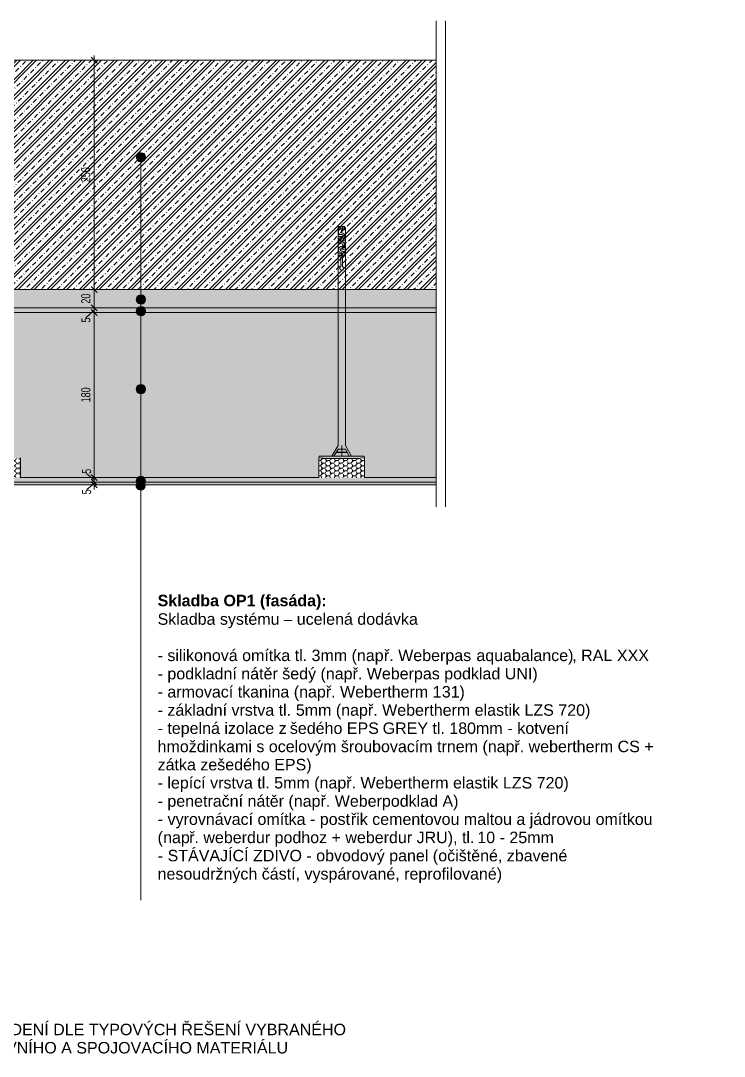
# Model space of a CAD drawing. Header units: millimetres. Extents: x 3821 to 11066, y 2483 to 4339.
# Drawn here: x 4663 to 5430, y 2565 to 3694 of the extents above; entities that cross this region are included whole.
import ezdxf

# ---------------------------------------------------------------- set-up
doc = ezdxf.new("R2010")
doc.units = ezdxf.units.MM
for name, color, linetype, lineweight in [('A-ANNO-DIMS', 211, 'Continuous', 9), ('A-ANNO-DIMS-5', 211, 'Continuous', 9), ('A-DETL', 90, 'Continuous', 18), ('A-DETL-GENF', 92, 'Continuous', 18), ('A-DETL-THIN', 151, 'Continuous', 18), ('G-ANNO-TEXT', 231, 'Continuous', 9)]:
    doc.layers.add(name, color=color, linetype=linetype, lineweight=lineweight)
doc.styles.add('Arial', font='arial.ttf', dxfattribs={"width": 0.7, "height": 10})
doc.styles.add('Arial_1', font='arial.ttf', dxfattribs={"height": 12.5})
doc.styles.add('Arial_B', font='arialbd.ttf', dxfattribs={"height": 12.5})
doc.dimstyles.new('Vnitřní_-_průhledné', dxfattribs={"dimscale": 304.8, "dimtxt": 10.202594, "dimasz": 0.021325, "dimexe": 0.016404, "dimexo": 0.0625, "dimgap": 0.003281, "dimtad": 1, "dimdec": 0, "dimrnd": 5, "dimzin": 0, "dimdsep": 46, "dimtxsty": 'Arial', "dimblk1": 'OBLIQUE', "dimblk2": 'OBLIQUE', "dimsah": 1, "dimcen": 0.09, "dimdle": 0.016404, "dimazin": 0, "dimtfac": 1, "dimtdec": 4, "dimtix": 1, "dimtmove": 1, "dimatfit": 3, "dimfxl": 0.049213, "dimfxlon": 1, "dimtvp": 1, "dimtolj": 1, "dimtzin": 0, "dimarcsym": 2})
doc.dimstyles.new('Vnitřní_-_průhledné_1', dxfattribs={"dimscale": 304.8, "dimtxt": 10.202594, "dimasz": 0.021325, "dimexe": 0.016404, "dimexo": 0.0625, "dimgap": 0.003281, "dimtad": 1, "dimdec": 0, "dimrnd": 5, "dimzin": 0, "dimdsep": 46, "dimtxsty": 'Arial', "dimblk1": 'OBLIQUE', "dimblk2": 'OBLIQUE', "dimsah": 1, "dimcen": 0.09, "dimdle": 0.016404, "dimazin": 0, "dimtfac": 1, "dimtdec": 4, "dimtix": 1, "dimtmove": 0, "dimatfit": 3, "dimfxl": 0.049213, "dimfxlon": 1, "dimtvp": 1, "dimtolj": 1, "dimtzin": 0, "dimarcsym": 2})
pattern_1 = [(0, (0, 0), (5, 5), [0.5, -4.5]), (0, (2.5, 2.5), (5, 5), [0.5, -4.5])]
pattern_2 = [(0, (0, 0), (4.763, 2.75), [3.175, -6.35]), (120, (0, 0), (-4.7630699, 2.749879), [3.175, -6.35]), (60, (0, 0), (-6.99e-05, 5.499879), [0, -6.35, 3.175, 0])]

# ---------------------------------------------------------------- blocks, each defined once
blk = doc.blocks.new('DIMBLOCK1-Okno _ Ostění')
at = {"layer": 'A-ANNO-DIMS-5'}
for p, q in [((4743, 3191.3), (4728, 3191.3)), ((4743, 3188.3), (4728, 3188.3)), ((4735, 3183.3), (4743, 3189.8)), ((4743, 3183.3), (4743, 3191.3)), ((4743, 3191.3), (4748, 3191.3)), ((4743, 3188.3), (4748, 3188.3)), ((4735, 3183.3), (4735, 3183.3))]:
    blk.add_line(p, q, dxfattribs=at)
at = {"layer": 'A-ANNO-DIMS-5', "lineweight": 18}
for p, q in [((4743, 3191.3), (4739.8, 3194.6)), ((4743, 3188.3), (4739.8, 3191.6)), ((4743, 3191.3), (4746.3, 3188.1)), ((4743, 3188.3), (4746.3, 3185.1))]:
    blk.add_line(p, q, dxfattribs=at)
at = {"layer": 'A-ANNO-DIMS-5', "color": 0, "insert": (4729.9, 3178), "char_height": 10, "width": 6.404, "attachment_point": 1, "rotation": 90, "line_spacing_factor": 0.941778, "style": 'Arial'}
blk.add_mtext('\\fArial|b0|i0|c238|p34|;\\W.7;5', dxfattribs=at)
blk = doc.blocks.new('_Oblique')
at = {"color": 0, "linetype": 'ByBlock', "lineweight": -2}
blk.add_line((-0.5, -0.5), (0.5, 0.5), dxfattribs=at)
blk = doc.blocks.new('DIMBLOCK2-Okno _ Ostění')
at = {"layer": 'A-ANNO-DIMS-5'}
for p, q in [((4743, 3196.3), (4728, 3196.3)), ((4735, 3200.4), (4743, 3193.8)), ((4735, 3200.4), (4735, 3200.4)), ((4743, 3191.3), (4743, 3196.3)), ((4743, 3196.3), (4748, 3196.3)), ((4743, 3191.3), (4728, 3191.3)), ((4743, 3191.3), (4748, 3191.3))]:
    blk.add_line(p, q, dxfattribs=at)
at = {"layer": 'A-ANNO-DIMS-5', "lineweight": 18}
for p, q in [((4743, 3196.3), (4739.8, 3199.6)), ((4743, 3196.3), (4746.3, 3193.1)), ((4743, 3191.3), (4739.8, 3194.6)), ((4743, 3191.3), (4746.3, 3188.1))]:
    blk.add_line(p, q, dxfattribs=at)
at = {"layer": 'A-ANNO-DIMS-5', "color": 0, "insert": (4729.9, 3200.4), "char_height": 10, "width": 6.404, "attachment_point": 1, "rotation": 90, "line_spacing_factor": 0.941778, "style": 'Arial'}
blk.add_mtext('\\fArial|b0|i0|c238|p34|;\\W.7;5', dxfattribs=at)
blk = doc.blocks.new('DIMBLOCK3-Okno _ Ostění')
at = {"layer": 'A-ANNO-DIMS-5'}
for p, q in [((4743, 3376.3), (4728, 3376.3)), ((4743, 3196.3), (4743, 3376.3)), ((4743, 3376.3), (4748, 3376.3)), ((4743, 3196.3), (4728, 3196.3)), ((4743, 3196.3), (4748, 3196.3))]:
    blk.add_line(p, q, dxfattribs=at)
at = {"layer": 'A-ANNO-DIMS-5', "lineweight": 18}
for p, q in [((4743, 3376.3), (4739.8, 3379.6)), ((4743, 3376.3), (4746.3, 3373.1)), ((4743, 3196.3), (4739.8, 3199.6)), ((4743, 3196.3), (4746.3, 3193.1))]:
    blk.add_line(p, q, dxfattribs=at)
at = {"layer": 'A-ANNO-DIMS-5', "color": 0, "insert": (4729, 3278.3), "char_height": 10, "width": 19.212, "attachment_point": 1, "rotation": 90, "line_spacing_factor": 0.941778, "style": 'Arial'}
blk.add_mtext('180', dxfattribs=at)
blk = doc.blocks.new('DIMBLOCK4-Okno _ Ostění')
at = {"layer": 'A-ANNO-DIMS-5'}
for p, q in [((4743, 3381.3), (4728, 3381.3)), ((4743, 3376.3), (4728, 3376.3)), ((4734.2, 3370.6), (4743, 3378.8)), ((4743, 3376.3), (4743, 3381.3)), ((4743, 3381.3), (4748, 3381.3)), ((4743, 3376.3), (4748, 3376.3)), ((4734.2, 3370.6), (4734.2, 3370.6))]:
    blk.add_line(p, q, dxfattribs=at)
at = {"layer": 'A-ANNO-DIMS-5', "lineweight": 18}
for p, q in [((4743, 3381.3), (4739.8, 3384.6)), ((4743, 3376.3), (4739.8, 3379.6)), ((4743, 3381.3), (4746.3, 3378.1)), ((4743, 3376.3), (4746.3, 3373.1))]:
    blk.add_line(p, q, dxfattribs=at)
at = {"layer": 'A-ANNO-DIMS-5', "color": 0, "insert": (4729, 3365.3), "char_height": 10, "width": 6.404, "attachment_point": 1, "rotation": 90, "line_spacing_factor": 0.941778, "style": 'Arial'}
blk.add_mtext('\\fArial|b0|i0|c238|p34|;\\W.7;5', dxfattribs=at)
blk = doc.blocks.new('DIMBLOCK5-Okno _ Ostění')
at = {"layer": 'A-ANNO-DIMS-5'}
for p, q in [((4743, 3401.3), (4728, 3401.3)), ((4743, 3381.3), (4743, 3401.3)), ((4743, 3401.3), (4748, 3401.3)), ((4743, 3381.3), (4728, 3381.3)), ((4743, 3381.3), (4748, 3381.3))]:
    blk.add_line(p, q, dxfattribs=at)
at = {"layer": 'A-ANNO-DIMS-5', "lineweight": 18}
for p, q in [((4743, 3401.3), (4739.8, 3404.6)), ((4743, 3401.3), (4746.3, 3398.1)), ((4743, 3381.3), (4739.8, 3384.6)), ((4743, 3381.3), (4746.3, 3378.1))]:
    blk.add_line(p, q, dxfattribs=at)
at = {"layer": 'A-ANNO-DIMS-5', "color": 0, "insert": (4729, 3386), "char_height": 10, "width": 12.808, "attachment_point": 1, "rotation": 90, "line_spacing_factor": 0.941778, "style": 'Arial'}
blk.add_mtext('20', dxfattribs=at)
blk = doc.blocks.new('DIMBLOCK6-Okno _ Ostění')
at = {"layer": 'A-ANNO-DIMS-5'}
for p, q in [((4743, 3651.3), (4728, 3651.3)), ((4743, 3401.3), (4743, 3656.3)), ((4743, 3651.3), (4748, 3651.3)), ((4743, 3401.3), (4728, 3401.3)), ((4743, 3401.3), (4748, 3401.3))]:
    blk.add_line(p, q, dxfattribs=at)
at = {"layer": 'A-ANNO-DIMS-5', "lineweight": 18}
for p, q in [((4743, 3651.3), (4739.8, 3654.6)), ((4743, 3651.3), (4746.3, 3648.1)), ((4743, 3401.3), (4739.8, 3404.6)), ((4743, 3401.3), (4746.3, 3398.1))]:
    blk.add_line(p, q, dxfattribs=at)
at = {"layer": 'A-ANNO-DIMS-5', "color": 0, "insert": (4729, 3518.3), "char_height": 10, "width": 19.212, "attachment_point": 1, "rotation": 90, "line_spacing_factor": 0.941778, "style": 'Arial'}
blk.add_mtext('250', dxfattribs=at)

msp = doc.modelspace()

# ---------------------------------------------------------------- hatches: boundary and pattern name
at = {"layer": 'A-DETL-GENF'}
h = msp.add_hatch(dxfattribs=at)
h.set_pattern_fill('FP_1', style=0, pattern_type=2)
h.set_pattern_definition([(45, (0, 0), (-8.838835, 8.838835), []), (45, (3.75, 0), (-8.838835, 8.838835), []), (45, (10.7, 0), (-8.838835, 8.838835), [5, -2.5, 0.5, -2.5])])
h.paths.add_polyline_path([(5116.2, 3401.3), (5116.2, 3651.3), (4553, 3651.3), (4553, 3401.3), (4992.5, 3401.3)])
h.paths.add_polyline_path([(4794.2, 3540.4), (4792.9, 3540.6), (4791.7, 3541.1), (4790.6, 3541.9), (4789.8, 3542.9), (4789.3, 3544.1), (4789.2, 3545.4), (4789.3, 3546.7), (4789.8, 3547.9), (4790.6, 3548.9), (4791.7, 3549.7), (4792.9, 3550.2), (4794.2, 3550.4), (4795.5, 3550.2), (4796.7, 3549.7), (4797.7, 3548.9), (4798.5, 3547.9), (4799, 3546.7), (4799.2, 3545.4), (4799, 3544.1), (4798.5, 3542.9), (4797.7, 3541.9), (4796.7, 3541.1), (4795.4, 3540.6)])
for points in [[(4794.2, 3540.4), (4795.4, 3540.6), (4796.7, 3541.1), (4797.7, 3541.9), (4798.5, 3542.9), (4799, 3544.1), (4799.2, 3545.4), (4799, 3546.7), (4798.5, 3547.9), (4797.7, 3548.9), (4796.7, 3549.7), (4795.5, 3550.2), (4794.2, 3550.4), (4792.9, 3550.2), (4791.7, 3549.7), (4790.6, 3548.9), (4789.8, 3547.9), (4789.3, 3546.7), (4789.2, 3545.4), (4789.3, 3544.1), (4789.8, 3542.9), (4790.6, 3541.9), (4791.7, 3541.1), (4792.9, 3540.6)], [(4794.1, 3385.4), (4795.4, 3385.6), (4796.6, 3386.1), (4797.6, 3386.9), (4798.4, 3387.9), (4798.9, 3389.1), (4799.1, 3390.4), (4798.9, 3391.7), (4798.4, 3392.9), (4797.6, 3393.9), (4796.6, 3394.7), (4795.4, 3395.2), (4794.1, 3395.4), (4792.8, 3395.2), (4791.6, 3394.7), (4790.5, 3393.9), (4789.7, 3392.9), (4789.2, 3391.7), (4789.1, 3390.4), (4789.2, 3389.1), (4789.7, 3387.9), (4790.5, 3386.9), (4791.6, 3386.1), (4792.8, 3385.6)], [(4794.1, 3372.7), (4795.4, 3372.9), (4796.6, 3373.4), (4797.6, 3374.1), (4798.4, 3375.2), (4798.9, 3376.4), (4799.1, 3377.7), (4798.9, 3379), (4798.4, 3380.2), (4797.6, 3381.2), (4796.6, 3382), (4795.4, 3382.5), (4794.1, 3382.7), (4792.8, 3382.5), (4791.6, 3382), (4790.5, 3381.2), (4789.7, 3380.2), (4789.2, 3379), (4789.1, 3377.7), (4789.2, 3376.4), (4789.7, 3375.2), (4790.5, 3374.2), (4791.6, 3373.4), (4792.8, 3372.9)], [(4794, 3287.7), (4795.3, 3287.9), (4796.5, 3288.4), (4797.5, 3289.1), (4798.3, 3290.2), (4798.8, 3291.4), (4799, 3292.7), (4798.8, 3294), (4798.3, 3295.2), (4797.5, 3296.2), (4796.5, 3297), (4795.3, 3297.5), (4794, 3297.7), (4792.7, 3297.5), (4791.5, 3297), (4790.5, 3296.2), (4789.7, 3295.2), (4789.2, 3294), (4789, 3292.7), (4789.2, 3291.4), (4789.7, 3290.2), (4790.5, 3289.2), (4791.5, 3288.4), (4792.7, 3287.9)], [(4798.2, 3190.1), (4798.3, 3190.2), (4798.8, 3191.4), (4799, 3192.7), (4798.8, 3194), (4798.3, 3195.2), (4797.5, 3196.2), (4796.5, 3197), (4795.2, 3197.5), (4794, 3197.7), (4792.7, 3197.5), (4791.5, 3197), (4790.4, 3196.2), (4789.6, 3195.2), (4789.1, 3193.9), (4789, 3192.7), (4789.1, 3191.4), (4789.7, 3190.1), (4790.4, 3191.1), (4791.5, 3191.9), (4792.7, 3192.4), (4794, 3192.6), (4795.2, 3192.4), (4796.5, 3191.9), (4797.5, 3191.1), (4798.1, 3190.3)], [(4793.9, 3182.6), (4795.2, 3182.7), (4796.4, 3183.2), (4797.5, 3184), (4798.3, 3185.1), (4798.8, 3186.3), (4798.9, 3187.6), (4798.8, 3188.8), (4798.3, 3190.1), (4797.5, 3191.1), (4796.5, 3191.9), (4795.2, 3192.4), (4794, 3192.6), (4792.7, 3192.4), (4791.5, 3191.9), (4790.4, 3191.1), (4789.6, 3190.1), (4789.1, 3188.9), (4788.9, 3187.6), (4789.1, 3186.3), (4789.6, 3185.1), (4790.4, 3184), (4791.4, 3183.2), (4792.7, 3182.7)]]:
    msp.add_hatch(color=7, dxfattribs=at).paths.add_polyline_path(points)
h = msp.add_hatch(dxfattribs=at)
h.set_pattern_fill('FP_2', color=1, style=0, pattern_type=2)
h.set_pattern_definition(pattern_1)
h.paths.add_polyline_path([(5116.2, 3188.3), (5116.2, 3191.3), (4798.7, 3191.3), (4798.3, 3190.1), (4798.8, 3188.8), (4798.8, 3188.3), (4992.5, 3188.3)])
h.paths.add_polyline_path([(4789, 3188.3), (4789.1, 3188.9), (4789.6, 3190.2), (4789.1, 3191.3), (4513, 3191.3), (4513, 3447.3), (4511, 3447.3), (4511, 3444.4), (4510, 3442.6), (4510, 3188.3), (4788.9, 3188.3)])
h = msp.add_hatch(dxfattribs=at)
h.set_pattern_fill('FP_2', color=1, style=0, pattern_type=2)
h.set_pattern_definition(pattern_1)
h.paths.add_polyline_path([(5116.2, 3191.3), (5116.2, 3196.3), (4797.4, 3196.3), (4797.5, 3196.2), (4798.3, 3195.2), (4798.8, 3194), (4799, 3192.7), (4798.8, 3191.3), (4992.5, 3191.3)])
h.paths.add_polyline_path([(4789.1, 3191.3), (4789.2, 3191.3), (4789.1, 3191.4), (4789, 3192.7), (4789.1, 3194), (4789.6, 3195.2), (4790.4, 3196.3), (4518, 3196.3), (4518, 3447.8), (4513, 3447.8), (4513, 3191.3), (4789.1, 3191.3)])
h = msp.add_hatch(dxfattribs=at)
h.set_pattern_fill('FP_2', color=1, style=0, pattern_type=2)
h.set_pattern_definition(pattern_1)
h.paths.add_polyline_path([(5116.2, 3376.3), (5116.2, 3381.3), (4797.5, 3381.3), (4797.6, 3381.2), (4798.4, 3380.2), (4798.9, 3379), (4799.1, 3377.7), (4798.9, 3376.3), (4992.5, 3376.3)])
h.paths.add_polyline_path([(4789.3, 3376.3), (4789.2, 3376.4), (4789.1, 3377.7), (4789.2, 3379), (4789.7, 3380.2), (4790.5, 3381.3), (4553, 3381.3), (4553, 3428.8), (4551, 3428.8), (4551, 3449.3), (4548, 3449.3), (4548, 3376.3), (4789.2, 3376.3)])
h = msp.add_hatch(dxfattribs=at)
h.set_pattern_fill('FP_2', color=1, style=0, pattern_type=2)
h.set_pattern_definition(pattern_1)
h.paths.add_polyline_path([(5116.2, 3381.3), (5116.2, 3401.3), (4553, 3401.3), (4553, 3381.3), (4790.6, 3381.3), (4791.6, 3382), (4792.8, 3382.5), (4794.1, 3382.7), (4795.4, 3382.5), (4796.6, 3382), (4797.5, 3381.3), (4992.5, 3381.3)])
h.paths.add_polyline_path([(4794.1, 3385.4), (4792.8, 3385.6), (4791.6, 3386.1), (4790.5, 3386.9), (4789.7, 3387.9), (4789.2, 3389.1), (4789.1, 3390.4), (4789.2, 3391.7), (4789.7, 3392.9), (4790.5, 3393.9), (4791.6, 3394.7), (4792.8, 3395.2), (4794.1, 3395.4), (4795.4, 3395.2), (4796.6, 3394.7), (4797.6, 3393.9), (4798.4, 3392.9), (4798.9, 3391.7), (4799.1, 3390.4), (4798.9, 3389.1), (4798.4, 3387.9), (4797.6, 3386.9), (4796.6, 3386.1), (4795.4, 3385.6)])
h = msp.add_hatch(dxfattribs=at)
h.set_pattern_fill('FP_3', color=1, style=0, pattern_type=2)
h.set_pattern_definition(pattern_2)
h.paths.add_polyline_path([(5116.2, 3196.3), (5116.2, 3376.3), (4798.9, 3376.3), (4798.4, 3375.2), (4797.6, 3374.1), (4796.6, 3373.4), (4795.4, 3372.9), (4794.1, 3372.7), (4792.8, 3372.9), (4791.6, 3373.4), (4790.5, 3374.2), (4789.7, 3375.2), (4789.2, 3376.3), (4518, 3376.3), (4518, 3196.3), (4613, 3196.3), (4613, 3217.2), (4663, 3217.2), (4663, 3196.3), (4790.5, 3196.3), (4791.5, 3197), (4792.7, 3197.5), (4794, 3197.7), (4795.2, 3197.5), (4796.5, 3197), (4797.4, 3196.3), (4988, 3196.3), (4988, 3217.2), (5038, 3217.2), (5038, 3196.3)])
h.paths.add_polyline_path([(4794, 3287.7), (4792.7, 3287.9), (4791.5, 3288.4), (4790.5, 3289.2), (4789.7, 3290.2), (4789.2, 3291.4), (4789, 3292.7), (4789.2, 3294), (4789.7, 3295.2), (4790.5, 3296.2), (4791.5, 3297), (4792.7, 3297.5), (4794, 3297.7), (4795.3, 3297.5), (4796.5, 3297), (4797.5, 3296.2), (4798.3, 3295.2), (4798.8, 3294), (4799, 3292.7), (4798.8, 3291.4), (4798.3, 3290.2), (4797.5, 3289.1), (4796.5, 3288.4), (4795.3, 3287.9)])
h = msp.add_hatch(dxfattribs=at)
h.set_pattern_fill('FP_3', color=1, style=0, pattern_type=2)
h.set_pattern_definition(pattern_2)
h.paths.add_polyline_path([(4613, 3217.2), (4613, 3196.3), (4663, 3196.3), (4663, 3217.2)])
h = msp.add_hatch(dxfattribs=at)
h.set_pattern_fill('FP_4', color=1, style=0, pattern_type=2)
h.set_pattern_definition([(0, (0, 0), (4.763, 2.75), [3.175, -6.35]), (120, (0, 0), (-4.7630699, 2.749879), [3.175, -6.35]), (60, (0, 0), (-0.0005699, 5.499013), [0, -6.35, 3.175, 0])])
h.paths.add_polyline_path([(5038, 3196.3), (5038, 3217.2), (4988, 3217.2), (4988, 3196.3), (4992.5, 3196.3)])

# ---------------------------------------------------------------- linework, layer by layer
at = {"layer": 'A-DETL'}
for p, q in [((5009, 3231.2), (5009, 3467.5)), ((5009, 3467.5), (5017, 3467.5)), ((5010, 3470), (5016, 3470)), ((5014.7, 3467.5), (5011.3, 3467.5)), ((5011.3, 3467.5), (5014.7, 3467.5)), ((5012, 3470), (5012, 3467.2)), ((5014, 3470), (5014, 3467.5)), ((5017, 3467.5), (5017, 3231.2)), ((5009, 3466.3), (5010.2, 3466.3)), ((5009, 3461.3), (5011.8, 3461.3)), ((5009, 3459.3), (5014.4, 3459.3)), ((5012.9, 3466.3), (5017, 3466.3)), ((5016.1, 3461.3), (5017, 3461.3)), ((5009, 3452.3), (5010.5, 3452.3)), ((5009, 3447.3), (5010.6, 3447.3)), ((5011.6, 3454.3), (5017, 3454.3)), ((5011.6, 3445.3), (5017, 3445.3)), ((5015.4, 3452.3), (5017, 3452.3)), ((5015.5, 3447.3), (5017, 3447.3)), ((5009, 3440.3), (5014.4, 3440.3)), ((5009, 3438.3), (5013.1, 3438.3)), ((5012, 3435.6), (5012, 3426.3)), ((5014, 3435.8), (5014, 3426.3)), ((5016.1, 3438.3), (5017, 3438.3)), ((5116.2, 3401.3), (4553, 3401.3)), ((5116.2, 3381.3), (5116.2, 3401.3)), ((4548, 3376.3), (4789.3, 3376.3)), ((4790.6, 3381.3), (4553, 3381.3)), ((5116.2, 3381.3), (4797.5, 3381.3)), ((4798.9, 3376.3), (5116.2, 3376.3)), ((5116.2, 3376.3), (5116.2, 3381.3)), ((5116.2, 3196.3), (5116.2, 3376.3)), ((5002.3, 3219.7), (5009, 3231.2)), ((5013, 3231.2), (5013, 3219.7)), ((5017, 3231.2), (5023.6, 3219.7)), ((5037, 3219.7), (4989, 3219.7)), ((5009, 3227.2), (5004.6, 3219.7)), ((5006.9, 3223.6), (5019, 3223.6)), ((5007.1, 3224.1), (5018.8, 3224.1)), ((5017, 3227.2), (5009, 3227.2)), ((5017, 3227.2), (5021.3, 3219.7)), ((4663, 3217.8), (4663, 3196.3)), ((4988, 3217.8), (4988, 3196.3)), ((4989, 3217.7), (4992.3, 3217.3)), ((5032.3, 3217.2), (4993.6, 3217.2)), ((5037, 3217.7), (5033.6, 3217.3)), ((5038, 3217.8), (5038, 3196.3)), ((4790.5, 3196.3), (4663, 3196.3)), ((4988, 3196.3), (4797.4, 3196.3)), ((5116.2, 3196.3), (5038, 3196.3)), ((5116.2, 3191.3), (5116.2, 3196.3)), ((4510, 3188.3), (4789, 3188.3)), ((4789.2, 3191.3), (4513, 3191.3)), ((5116.2, 3191.3), (4798.7, 3191.3)), ((4798.8, 3188.3), (5116.2, 3188.3)), ((5116.2, 3188.3), (5116.2, 3191.3))]:
    msp.add_line(p, q, dxfattribs=at)
for centre, radius, start, end in [((5013.6, 3467.1), 4.68, 141.4912, 174.9052), ((5012.5, 3464.2), 3.04, 99.5019, 279.4104), ((5012.7, 3467.9), 2.76, 129.0447, 187.3529), ((5015.6, 3464.8), 3.04, 117.8015, 211.5095), ((5013.2, 3467.9), 2.76, 352.6471, 50.9553), ((5012.3, 3467.1), 4.68, 5.0949, 38.5088), ((5013, 3454.7), 3.5, 90, 270), ((5013, 3454.7), 1.5, 90, 270), ((5013, 3459.7), 3.5, 270, 90), ((5013, 3459.7), 1.5, 270, 90), ((5013, 3444.7), 3.5, 90, 270.3676), ((5013, 3444.7), 3.5, 90, 270.3676), ((5013, 3444.7), 3.5, 90, 270.3676), ((5013, 3444.7), 1.5, 90, 269.4411), ((5013, 3449.7), 3.5, 270, 90), ((5013, 3449.7), 1.5, 270, 90), ((5015, 3435.9), 3.03, 115.1472, 184.4675), ((5013.1, 3439.8), 3.38, 296.359, 91.7461), ((5013.1, 3439.8), 1.38, 298.1493, 92.7141), ((5015, 3435.9), 1.03, 115.1472, 184.4675), ((5013, 3424.4), 2.12, 118.0831, 61.9169), ((4989, 3218.7), 1, 90, 270), ((5037, 3218.7), 1, 270, 90), ((4993.6, 3227.2), 10, 262.875, 270), ((5032.3, 3227.2), 10, 270, 277.125)]:
    msp.add_arc(centre, radius, start, end, dxfattribs=at)
at = {"layer": 'A-DETL-THIN'}
for p, q in [((5116.2, 3164.4), (5116.2, 3694.4)), ((5126.2, 3164.4), (5126.2, 3694.4)), ((5116.2, 3651.3), (4553, 3651.3)), ((5116.2, 3401.3), (5116.2, 3651.3)), ((4794.2, 3545.5), (4794.2, 3395.4)), ((4794.2, 3385.4), (4794.2, 3382.7)), ((4794.2, 3372.7), (4794.2, 3297.7)), ((4794.2, 3287.7), (4794.2, 3197.7)), ((4794.2, 3182.6), (4794.2, 2735.5))]:
    msp.add_line(p, q, dxfattribs=at)
for centre, start, end in [((4794.2, 3545.4), 89.9664, 269.9664), ((4794.2, 3545.4), 269.9664, 89.9664), ((4794.1, 3390.4), 89.9664, 269.9664), ((4794.1, 3390.4), 269.9664, 89.9664), ((4794.1, 3377.7), 89.9664, 269.9664), ((4794.1, 3377.7), 269.9664, 89.9664), ((4794, 3292.7), 89.9664, 269.9664), ((4794, 3292.7), 269.9664, 89.9664), ((4794, 3192.7), 89.9664, 210.8922), ((4794, 3192.7), 329.0406, 89.9664), ((4793.9, 3187.6), 89.9664, 269.9664), ((4793.9, 3187.6), 269.9664, 89.9664)]:
    msp.add_arc(centre, 5, start, end, dxfattribs=at)

# ---------------------------------------------------------------- texts
at = {"layer": 'G-ANNO-TEXT', "color": 7, "char_height": 12.5, "attachment_point": 1, "bg_fill": 3, "box_fill_scale": 1.25, "bg_fill_color": 256, "bg_fill_true_color": 13158600, "bg_fill_transparency": 0}
for s, insert, width, style in [('Skladba OP1 (fasáda):', (4812.3, 3068.5), 222.468, 'Arial_B'), ('- silikonová omítka tl. 3mm (nap', (4812.3, 3008.7), 299.029, 'Arial_1'), ('- FASÁDA JE UCELENÝ SYSTÉM DODÁVANÝ JAKO CELEK SE ZÁRUKOU OD DODAVATELE, PROVEDENÍ DLE TYPOVÝCH ŘEŠENÍ VYBRANÉHO ', (3824.3, 2600.8), 1449.852, 'Arial_1')]:
    msp.add_mtext(s, dxfattribs=dict(at, insert=insert, width=width, style=style))

# ---------------------------------------------------------------- dimensions: what is measured, and where the dimension line sits
at = {"layer": 'A-ANNO-DIMS'}
for base, p1, p2, override, picture, middle in [((4743, 3651.3), (4728, 3401.3), (4728, 3651.3), {"dimpost": '<>', "dimfxl": 250}, 'DIMBLOCK6-Okno _ Ostění', (4736.9, 3526.3)), ((4743, 3401.3), (4728, 3381.3), (4728, 3401.3), {"dimpost": '<>', "dimfxl": 20}, 'DIMBLOCK5-Okno _ Ostění', (4736.9, 3391.3)), ((4743, 3376.3), (4728, 3196.3), (4728, 3376.3), {"dimpost": '<>', "dimfxl": 180}, 'DIMBLOCK3-Okno _ Ostění', (4736.9, 3286.3))]:
    dim = msp.add_linear_dim(base=base, p1=p1, p2=p2, angle=90, dimstyle='Vnitřní_-_průhledné_1', override=override, dxfattribs=at)
    dim.commit()
    dim.dimension.update_dxf_attribs({"geometry": picture, "text_midpoint": middle})
for base, p1, p2, override, picture, middle in [((4743, 3381.3), (4728, 3376.3), (4728, 3381.3), {"dimpost": '<>', "dimfxl": 5}, 'DIMBLOCK4-Okno _ Ostění', (4735.7, 3368.5)), ((4743, 3196.3), (4728, 3191.3), (4728, 3196.3), {"dimpost": '<>', "dimfxl": 5}, 'DIMBLOCK2-Okno _ Ostění', (4736.6, 3203.6)), ((4743, 3191.3), (4728, 3188.3), (4728, 3191.3), {"dimpost": '<>', "dimfxl": 3}, 'DIMBLOCK1-Okno _ Ostění', (4736.6, 3181.2))]:
    dim = msp.add_linear_dim(base=base, p1=p1, p2=p2, angle=90, dimstyle='Vnitřní_-_průhledné', override=override, dxfattribs=at)
    dim.commit()
    dim.dimension.update_dxf_attribs({"geometry": picture, "text_midpoint": middle, "dimtype": 160, "text_rotation": 90})

# ---------------------------------------------------------------- next in the draw order: texts
at = {"layer": 'G-ANNO-TEXT', "color": 7, "char_height": 12.5, "attachment_point": 1, "style": 'Arial_1', "bg_fill": 3, "box_fill_scale": 1.25, "bg_fill_color": 256, "bg_fill_true_color": 13158600, "bg_fill_transparency": 0}
for s, insert, width in [('Skladba systému ', (4812.3, 3048.3), 166.35), ('ř. Weberpas ', (5059.1, 3008.7), 122.257), ('SYSTÉMU, DODÁVKA KOMPLETIZOVANÁ VČETNĚ SOUVISEJÍCÍCH KLEMPÍŘSKÝCH PRVKŮ, KOTEVNÍHO A SPOJOVACÍHO MATERIÁLU', (3824.3, 2580.9), 1367.679)]:
    msp.add_mtext(s, dxfattribs=dict(at, insert=insert, width=width))

# ---------------------------------------------------------------- next in the draw order: texts
for s, insert, width in [('\\fArial|b0|i0|c238|p34|;–', (4949.6, 3048.3), 11.624), ('aquabalance)', (5159.9, 3008.7), 126.667)]:
    msp.add_mtext(s, dxfattribs=dict(at, insert=insert, width=width))

# ---------------------------------------------------------------- next in the draw order: texts
for s, insert, width in [(' ucelená dodávka ', (4959.2, 3048.3), 170.359), (', RAL ', (5264.4, 3008.7), 58.924)]:
    msp.add_mtext(s, dxfattribs=dict(at, insert=insert, width=width))

# ---------------------------------------------------------------- next in the draw order: texts
at = {"layer": 'G-ANNO-TEXT', "color": 7, "insert": (5313.1, 3008.7), "char_height": 12.5, "width": 42.089, "attachment_point": 1, "style": 'Arial_1', "bg_fill": 3, "box_fill_scale": 1.25, "bg_fill_color": 256, "bg_fill_true_color": 13158600, "bg_fill_transparency": 0}
msp.add_mtext('XXX', dxfattribs=at)

# ---------------------------------------------------------------- next in the draw order: texts
at = {"layer": 'G-ANNO-TEXT', "color": 7, "insert": (4812.3, 2988.8), "char_height": 12.5, "width": 501.456, "attachment_point": 1, "style": 'Arial_1', "bg_fill": 3, "box_fill_scale": 1.25, "bg_fill_color": 256, "bg_fill_true_color": 13158600, "bg_fill_transparency": 0}
msp.add_mtext('- podkladní nátěr šedý (např. Weberpas podklad UNI)', dxfattribs=at)

# ---------------------------------------------------------------- next in the draw order: texts
at = {"layer": 'G-ANNO-TEXT', "color": 7, "insert": (4812.3, 2969), "char_height": 12.5, "width": 375.591, "attachment_point": 1, "style": 'Arial_1', "bg_fill": 3, "box_fill_scale": 1.25, "bg_fill_color": 256, "bg_fill_true_color": 13158600, "bg_fill_transparency": 0}
msp.add_mtext('- armovací tkanina (např. Webertherm 1', dxfattribs=at)

# ---------------------------------------------------------------- next in the draw order: texts
at = {"layer": 'G-ANNO-TEXT', "color": 7, "char_height": 12.5, "attachment_point": 1, "style": 'Arial_1', "bg_fill": 3, "box_fill_scale": 1.25, "bg_fill_color": 256, "bg_fill_true_color": 13158600, "bg_fill_transparency": 0}
for s, insert, width in [('31', (5122.2, 2969), 23.249), ('- základní vrstva tl. ', (4812.3, 2949.1), 182.785)]:
    msp.add_mtext(s, dxfattribs=dict(at, insert=insert, width=width))

# ---------------------------------------------------------------- next in the draw order: texts
for s, insert, width in [('\\fArial|b0|i0|c238|p34|;)', (5141.4, 2969), 7.215), ('\\fArial|b0|i0|c238|p34|;5', (4963.1, 2949.1), 11.624)]:
    msp.add_mtext(s, dxfattribs=dict(at, insert=insert, width=width))

# ---------------------------------------------------------------- next in the draw order: texts
at = {"layer": 'G-ANNO-TEXT', "color": 7, "insert": (4972.7, 2949.1), "char_height": 12.5, "width": 378.396, "attachment_point": 1, "style": 'Arial_1', "bg_fill": 3, "box_fill_scale": 1.25, "bg_fill_color": 256, "bg_fill_true_color": 13158600, "bg_fill_transparency": 0}
msp.add_mtext('mm (např. Webertherm elastik LZS 720)', dxfattribs=at)

# ---------------------------------------------------------------- next in the draw order: texts
at = {"layer": 'G-ANNO-TEXT', "color": 7, "insert": (4812.3, 2929.3), "char_height": 12.5, "width": 174.768, "attachment_point": 1, "style": 'Arial_1', "bg_fill": 3, "box_fill_scale": 1.25, "bg_fill_color": 256, "bg_fill_true_color": 13158600, "bg_fill_transparency": 0}
msp.add_mtext('- tepelná izolace z\xa0', dxfattribs=at)

# ---------------------------------------------------------------- next in the draw order: texts
at = {"layer": 'G-ANNO-TEXT', "color": 7, "insert": (4956.5, 2929.3), "char_height": 12.5, "width": 116.646, "attachment_point": 1, "style": 'Arial_1', "bg_fill": 3, "box_fill_scale": 1.25, "bg_fill_color": 256, "bg_fill_true_color": 13158600, "bg_fill_transparency": 0}
msp.add_mtext('šedého EPS', dxfattribs=at)

# ---------------------------------------------------------------- next in the draw order: texts
at = {"layer": 'G-ANNO-TEXT', "color": 7, "insert": (5052.8, 2929.3), "char_height": 12.5, "width": 6.013, "attachment_point": 1, "style": 'Arial_1', "bg_fill": 3, "box_fill_scale": 1.25, "bg_fill_color": 256, "bg_fill_true_color": 13158600, "bg_fill_transparency": 0}
msp.add_mtext('\\fArial|b0|i0|c238|p34|; ', dxfattribs=at)

# ---------------------------------------------------------------- next in the draw order: texts
at = {"layer": 'G-ANNO-TEXT', "color": 7, "insert": (5057.7, 2929.3), "char_height": 12.5, "width": 65.738, "attachment_point": 1, "style": 'Arial_1', "bg_fill": 3, "box_fill_scale": 1.25, "bg_fill_color": 256, "bg_fill_true_color": 13158600, "bg_fill_transparency": 0}
msp.add_mtext('GREY ', dxfattribs=at)

# ---------------------------------------------------------------- next in the draw order: texts
at = {"layer": 'G-ANNO-TEXT', "color": 7, "insert": (5112, 2929.3), "char_height": 12.5, "width": 34.072, "attachment_point": 1, "style": 'Arial_1', "bg_fill": 3, "box_fill_scale": 1.25, "bg_fill_color": 256, "bg_fill_true_color": 13158600, "bg_fill_transparency": 0}
msp.add_mtext('tl. 1', dxfattribs=at)

# ---------------------------------------------------------------- next in the draw order: texts
at = {"layer": 'G-ANNO-TEXT', "color": 7, "insert": (5140.1, 2929.3), "char_height": 12.5, "width": 11.624, "attachment_point": 1, "style": 'Arial_1', "bg_fill": 3, "box_fill_scale": 1.25, "bg_fill_color": 256, "bg_fill_true_color": 13158600, "bg_fill_transparency": 0}
msp.add_mtext('\\fArial|b0|i0|c238|p34|;8', dxfattribs=at)

# ---------------------------------------------------------------- next in the draw order: texts
at = {"layer": 'G-ANNO-TEXT', "color": 7, "insert": (5149.7, 2929.3), "char_height": 12.5, "width": 47.7, "attachment_point": 1, "style": 'Arial_1', "bg_fill": 3, "box_fill_scale": 1.25, "bg_fill_color": 256, "bg_fill_true_color": 13158600, "bg_fill_transparency": 0}
msp.add_mtext('0mm', dxfattribs=at)

# ---------------------------------------------------------------- next in the draw order: texts
at = {"layer": 'G-ANNO-TEXT', "color": 7, "insert": (5189, 2929.3), "char_height": 12.5, "width": 93.397, "attachment_point": 1, "style": 'Arial_1', "bg_fill": 3, "box_fill_scale": 1.25, "bg_fill_color": 256, "bg_fill_true_color": 13158600, "bg_fill_transparency": 0}
msp.add_mtext(' - kotvení ', dxfattribs=at)

# ---------------------------------------------------------------- next in the draw order: texts
at = {"layer": 'G-ANNO-TEXT', "color": 7, "insert": (4812.3, 2909.4), "char_height": 12.5, "width": 471.392, "attachment_point": 1, "style": 'Arial_1', "bg_fill": 3, "box_fill_scale": 1.25, "bg_fill_color": 256, "bg_fill_true_color": 13158600, "bg_fill_transparency": 0}
msp.add_mtext('hmoždinkami s ocelovým šroubovacím trnem (nap', dxfattribs=at)

# ---------------------------------------------------------------- next in the draw order: texts
at = {"layer": 'G-ANNO-TEXT', "color": 7, "char_height": 12.5, "attachment_point": 1, "style": 'Arial_1', "bg_fill": 3, "box_fill_scale": 1.25, "bg_fill_color": 256, "bg_fill_true_color": 13158600, "bg_fill_transparency": 0}
for s, insert, width in [('ř. webertherm CS + ', (5201.3, 2909.4), 189.198), ('zátka zešedého EPS)', (4812.3, 2889.6), 202.426)]:
    msp.add_mtext(s, dxfattribs=dict(at, insert=insert, width=width))

# ---------------------------------------------------------------- next in the draw order: texts
at = {"layer": 'G-ANNO-TEXT', "color": 7, "insert": (4812.3, 2869.8), "char_height": 12.5, "width": 545.548, "attachment_point": 1, "style": 'Arial_1', "bg_fill": 3, "box_fill_scale": 1.25, "bg_fill_color": 256, "bg_fill_true_color": 13158600, "bg_fill_transparency": 0}
msp.add_mtext('- lepící vrstva tl. 5mm (např. Webertherm elastik LZS 720)', dxfattribs=at)

# ---------------------------------------------------------------- next in the draw order: texts
at = {"layer": 'G-ANNO-TEXT', "color": 7, "insert": (4812.3, 2849.9), "char_height": 12.5, "width": 396.434, "attachment_point": 1, "style": 'Arial_1', "bg_fill": 3, "box_fill_scale": 1.25, "bg_fill_color": 256, "bg_fill_true_color": 13158600, "bg_fill_transparency": 0}
msp.add_mtext('- penetrační nátěr (např. Weberpodklad A)', dxfattribs=at)

# ---------------------------------------------------------------- next in the draw order: texts
at = {"layer": 'G-ANNO-TEXT', "color": 7, "insert": (4812.3, 2830.1), "char_height": 12.5, "width": 13.228, "attachment_point": 1, "style": 'Arial_1', "bg_fill": 3, "box_fill_scale": 1.25, "bg_fill_color": 256, "bg_fill_true_color": 13158600, "bg_fill_transparency": 0}
msp.add_mtext('- ', dxfattribs=at)

# ---------------------------------------------------------------- next in the draw order: texts
at = {"layer": 'G-ANNO-TEXT', "color": 7, "insert": (4823.2, 2830.1), "char_height": 12.5, "width": 242.11, "attachment_point": 1, "style": 'Arial_1', "bg_fill": 3, "box_fill_scale": 1.25, "bg_fill_color": 256, "bg_fill_true_color": 13158600, "bg_fill_transparency": 0}
msp.add_mtext('vyrovnávací omítka - post', dxfattribs=at)

# ---------------------------------------------------------------- next in the draw order: texts
at = {"layer": 'G-ANNO-TEXT', "color": 7, "char_height": 12.5, "attachment_point": 1, "style": 'Arial_1', "bg_fill": 3, "box_fill_scale": 1.25, "bg_fill_color": 256, "bg_fill_true_color": 13158600, "bg_fill_transparency": 0}
for s, insert, width in [('řik cementovou maltou a jádrovou omítkou ', (5023, 2830.1), 404.051), ('\\fArial|b0|i0|c238|p34|;(', (4812.3, 2810.2), 7.215)]:
    msp.add_mtext(s, dxfattribs=dict(at, insert=insert, width=width))

# ---------------------------------------------------------------- next in the draw order: texts
at = {"layer": 'G-ANNO-TEXT', "color": 7, "insert": (4818.3, 2810.2), "char_height": 12.5, "width": 34.473, "attachment_point": 1, "style": 'Arial_1', "bg_fill": 3, "box_fill_scale": 1.25, "bg_fill_color": 256, "bg_fill_true_color": 13158600, "bg_fill_transparency": 0}
msp.add_mtext('nap', dxfattribs=at)

# ---------------------------------------------------------------- next in the draw order: texts
at = {"layer": 'G-ANNO-TEXT', "color": 7, "char_height": 12.5, "attachment_point": 1, "style": 'Arial_1', "bg_fill": 3, "box_fill_scale": 1.25, "bg_fill_color": 256, "bg_fill_true_color": 13158600, "bg_fill_transparency": 0}
for s, insert, width in [('ř. weberdur podhoz + weberdur JRU), tl. ', (4846.7, 2810.2), 380.802), ('- ', (4812.3, 2790.4), 13.228)]:
    msp.add_mtext(s, dxfattribs=dict(at, insert=insert, width=width))

# ---------------------------------------------------------------- next in the draw order: texts
at = {"layer": 'G-ANNO-TEXT', "color": 7, "insert": (5160.9, 2810.2), "char_height": 12.5, "width": 54.114, "attachment_point": 1, "style": 'Arial_1', "bg_fill": 3, "box_fill_scale": 1.25, "bg_fill_color": 256, "bg_fill_true_color": 13158600, "bg_fill_transparency": 0}
msp.add_mtext('10 - 2', dxfattribs=at)

# ---------------------------------------------------------------- next in the draw order: texts
at = {"layer": 'G-ANNO-TEXT', "color": 7, "char_height": 12.5, "attachment_point": 1, "style": 'Arial_1', "bg_fill": 3, "box_fill_scale": 1.25, "bg_fill_color": 256, "bg_fill_true_color": 13158600, "bg_fill_transparency": 0}
for s, insert, width in [('5mm', (5205.6, 2810.2), 47.7), ('STÁVAJÍCÍ ZDIVO - obvodový panel', (4823.2, 2790.4), 344.325)]:
    msp.add_mtext(s, dxfattribs=dict(at, insert=insert, width=width))

# ---------------------------------------------------------------- next in the draw order: texts
at = {"layer": 'G-ANNO-TEXT', "color": 7, "insert": (5107.3, 2790.4), "char_height": 12.5, "width": 6.013, "attachment_point": 1, "style": 'Arial_1', "bg_fill": 3, "box_fill_scale": 1.25, "bg_fill_color": 256, "bg_fill_true_color": 13158600, "bg_fill_transparency": 0}
msp.add_mtext('\\fArial|b0|i0|c238|p34|; ', dxfattribs=at)

# ---------------------------------------------------------------- next in the draw order: texts
at = {"layer": 'G-ANNO-TEXT', "color": 7, "insert": (5112.3, 2790.4), "char_height": 12.5, "width": 7.215, "attachment_point": 1, "style": 'Arial_1', "bg_fill": 3, "box_fill_scale": 1.25, "bg_fill_color": 256, "bg_fill_true_color": 13158600, "bg_fill_transparency": 0}
msp.add_mtext('\\fArial|b0|i0|c238|p34|;(', dxfattribs=at)

# ---------------------------------------------------------------- next in the draw order: texts
at = {"layer": 'G-ANNO-TEXT', "color": 7, "insert": (5118.3, 2790.4), "char_height": 12.5, "width": 175.169, "attachment_point": 1, "style": 'Arial_1', "bg_fill": 3, "box_fill_scale": 1.25, "bg_fill_color": 256, "bg_fill_true_color": 13158600, "bg_fill_transparency": 0}
msp.add_mtext('očištěné, zbavené ', dxfattribs=at)

# ---------------------------------------------------------------- next in the draw order: texts
at = {"layer": 'G-ANNO-TEXT', "color": 7, "insert": (4812.3, 2770.5), "char_height": 12.5, "width": 452.553, "attachment_point": 1, "style": 'Arial_1', "bg_fill": 3, "box_fill_scale": 1.25, "bg_fill_color": 256, "bg_fill_true_color": 13158600, "bg_fill_transparency": 0}
msp.add_mtext('nesoudržných částí, vyspárované, reprofilované)', dxfattribs=at)

doc.saveas('drawing.dxf')
